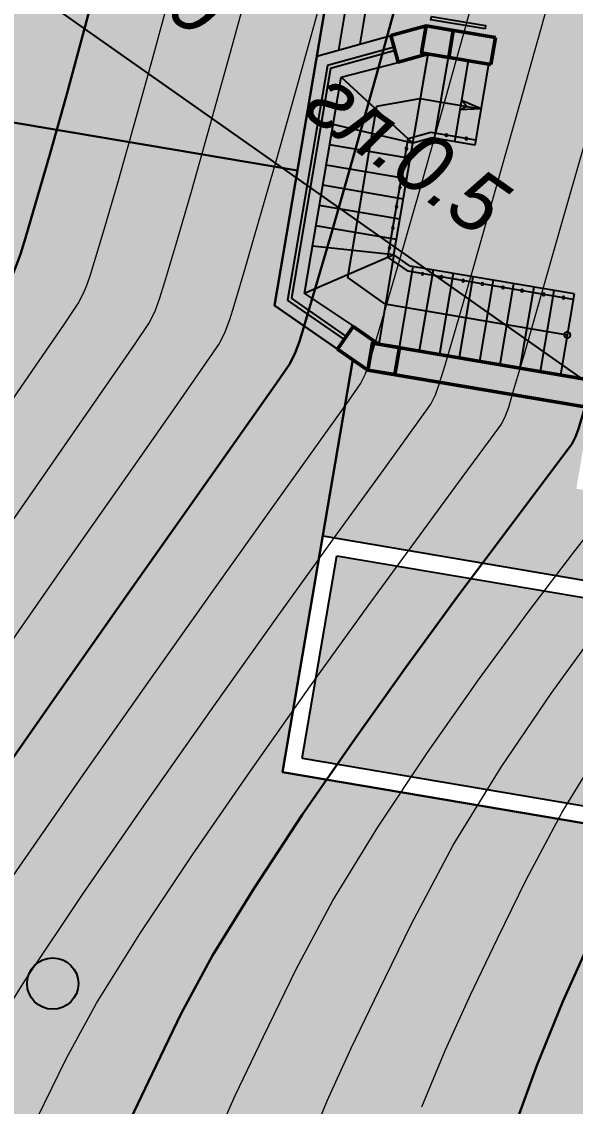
# Model space of a CAD drawing. Header units: millimetres. Extents: x 474337 to 1180020, y 4124662 to 4776603.
# Drawn here: x 755793 to 763874, y 4339647 to 4355493 of the extents above; entities that cross this region are included whole.
import ezdxf

# ---------------------------------------------------------------- set-up
doc = ezdxf.new("R2010")
doc.units = ezdxf.units.MM
for name, color, linetype in [('(014) Водопровод', 5, 'ИК_Водопровод -------в--------'), ('(031) Горизонтали', 42, 'Continuous'), ('(038) Деревья', 7, 'Continuous')]:
    doc.layers.add(name, color=color, linetype=linetype)
doc.layers.add('(032) Горизонтали утолщенные', color=32, linetype='Continuous', lineweight=30)
doc.styles.add('BM-431', font='')
doc.styles.get('BM-431').set_extended_font_data('Bm431', italic=True)
doc.linetypes.add('ИК_Водопровод -------в--------', pattern='A,9,-0.6,["В",Standard,S=1.2,R=0,X=0,Y=-0.6],-1.2', length=10.8)

# ---------------------------------------------------------------- blocks, each defined once
blk = doc.blocks.new('d')
at = {"layer": '(038) Деревья'}
blk.add_ellipse((0, 0), major_axis=(0.265, 0.265), ratio=1, start_param=5.497787, end_param=11.780972, dxfattribs=at)
blk = doc.blocks.new('io87po8otjtrio')
h = blk.add_hatch(color=256)
h.dxf.hatch_style = 1
h.paths.add_polyline_path([(5660339.1, 905861.8), (5660672.9, 906082.2), (5660452.5, 906416), (5660118.7, 906195.6)])
h = blk.add_hatch(color=256)
h.dxf.hatch_style = 1
h.paths.add_polyline_path([(5656416.8, 903272.3), (5656750.6, 903492.7), (5656530.2, 903826.5), (5656196.4, 903606.1)])
at = {"color": 7}
for p, q in [((5665325.7, 909924.8), (5662404.8, 907996.4)), ((5665325.7, 909924.8), (5669144.7, 904140.1)), ((5665254.8, 909578.4), (5662751.2, 907925.5)), ((5665254.8, 909578.4), (5668842.2, 904144.5)), ((5662404.8, 907996.4), (5666144.3, 902337.2)), ((5662751.2, 907925.5), (5666026.9, 902963.8)), ((5659039.7, 907280.2), (5655956.7, 905244.9)), ((5659039.7, 907280.2), (5659995.4, 906695.6)), ((5656144.4, 905159.1), (5659044.9, 907073.9)), ((5656201.6, 905136.9), (5659042.8, 907012.6)), ((5659877.1, 906502.2), (5659042.8, 907012.6)), ((5659905, 906547.8), (5659044.9, 907073.9)), ((5659057, 906812.3), (5656380.2, 905045.1)), ((5659057, 906812.3), (5659783.9, 906349.9)), ((5659067.1, 905387.9), (5659057, 906812.3)), ((5659067.1, 905387.9), (5658469.7, 906424.6)), ((5658877.3, 905262.6), (5658219.3, 906259.3)), ((5659096, 906138.1), (5656977.5, 904739.5)), ((5658627, 905097.3), (5657969, 906094)), ((5659062.7, 905385), (5660168.5, 906115.3)), ((5659670.7, 905797.6), (5659096, 906138.1)), ((5658376.6, 904932.1), (5657718.6, 905928.7)), ((5658126.2, 904766.8), (5657468.2, 905763.4)), ((5659334.7, 905205.1), (5660333.8, 905864.9)), ((5659670.7, 905797.6), (5661158.6, 903544.6)), ((5657875.9, 904601.5), (5657217.9, 905598.2)), ((5659500, 904954.8), (5660499.1, 905614.6)), ((5657686, 904476.1), (5656967.5, 905432.9)), ((5659064, 905481.7), (5657601.2, 904513.9)), ((5659371.8, 905293.4), (5659064, 905481.7)), ((5659062.7, 905385), (5657686, 904476.1)), ((5659313.6, 905237.1), (5659067.1, 905387.9)), ((5660718.6, 903254.1), (5659371.8, 905293.4)), ((5659665.3, 904704.4), (5660664.5, 905364.3)), ((5655956.7, 905244.9), (5654034.9, 903976.1)), ((5655956.7, 905244.9), (5656118.8, 904136.3)), ((5656290.3, 904161.4), (5656144.4, 905159.1)), ((5656343.2, 904169.1), (5656201.6, 905136.9)), ((5660651.9, 903210), (5659313.6, 905237.1)), ((5659825.4, 904461.8), (5660824.7, 905121.7)), ((5656380.2, 905045.1), (5656519.8, 904195)), ((5657686, 904476.1), (5656380.2, 905045.1)), ((5656004.7, 904917), (5654200.2, 903725.7)), ((5659990.7, 904211.4), (5660990, 904871.4)), ((5656977.5, 904739.5), (5657127.9, 904118.9)), ((5656051.5, 904596.9), (5654361.6, 903481.2)), ((5657686, 904476.1), (5656580, 903746.2)), ((5657651.3, 904172.1), (5657601.3, 904514)), ((5657728.3, 904187.8), (5657686.2, 904476.2)), ((5660156, 903961.1), (5661155.3, 904621)), ((5660321.3, 903710.7), (5661320.6, 904370.7)), ((5657748.4, 904157.7), (5656745.2, 903495.8)), ((5658017.4, 903616.5), (5657651.3, 904172.1)), ((5658078.9, 903657.1), (5657728.3, 904187.8)), ((5657127.9, 904118.9), (5657628.7, 903360)), ((5660486.6, 903460.3), (5661486, 904120.3)), ((5657915.1, 903908.5), (5656910.5, 903245.4)), ((5660651.9, 903210), (5661651.3, 903870)), ((5656584.9, 903744.7), (5656915.4, 903243.9)), ((5658079.9, 903657.8), (5657078.1, 902996.6))]:
    blk.add_line(p, q, dxfattribs=at)
at = {"color": 7, "lineweight": 50}
for p, q in [((5659995.4, 906695.6), (5659786.7, 906354.4)), ((5660452.5, 906416), (5659995.4, 906695.6)), ((5660452.5, 906416), (5664309.3, 900574)), ((5660167.8, 906121.2), (5659786.7, 906354.4)), ((5660167.8, 906121.2), (5662873.5, 902022.9)), ((5656118.8, 904136.3), (5656514.6, 904194.2)), ((5656579.3, 903752.1), (5656514.6, 904194.2)), ((5656196.4, 903606.1), (5656118.8, 904136.3)), ((5656196.4, 903606.1), (5656760.5, 902751.6)), ((5656674.8, 903608.6), (5657094.9, 902971.1)), ((5657094.9, 902971.1), (5656760.5, 902751.6))]:
    blk.add_line(p, q, dxfattribs=at)
for points in [[(5660672.9, 906082.2), (5660339.1, 905861.8), (5660118.7, 906195.6), (5660452.5, 906416)], [(5656750.6, 903492.7), (5656416.8, 903272.3), (5656196.4, 903606.1), (5656530.2, 903826.5)]]:
    blk.add_lwpolyline(points, close=True, dxfattribs=at)
for points in [[(5657628.9, 903359.9), (5657401.9, 903576.7), (5657510.2, 903539.6)], [(5657628.9, 903359.9), (5657518.6, 903653.8), (5657510.2, 903539.6)]]:
    blk.add_lwpolyline(points)
blk.add_lwpolyline([(5656583.1, 902838.9), (5656142.3, 903506.5), (5656100.6, 903479), (5656541.3, 902811.4)], close=True)
at = {"color": 7}
for centre, radius in [((5658947.8, 905404.8), 15.3), ((5658703, 905243.4), 15.3), ((5659488.9, 905117.3), 15.3), ((5658438.3, 905068.7), 15.3), ((5658201.4, 904912.3), 15.3), ((5659644.2, 904882.2), 15.3), ((5657938.6, 904738.8), 15.3), ((5659821.1, 904614.3), 15.3), ((5657722.1, 904595.8), 15.3), ((5659977.3, 904377.6), 15.3), ((5657776.8, 903982.5), 15.3), ((5660145.1, 904123.7), 15.3), ((5660300.4, 903888.6), 15.3), ((5657939.6, 903735.8), 15.3), ((5660477.2, 903620.7), 15.3), ((5661158.6, 903544.6), 46.3), ((5660638.6, 903376.3), 15.3)]:
    blk.add_circle(centre, radius, dxfattribs=at)

msp = doc.modelspace()

# ---------------------------------------------------------------- hatches: boundary and pattern name
at = {"lineweight": 30}
h = msp.add_hatch(color=74, dxfattribs=at)
h.dxf.hatch_style = 1
edge = h.paths.add_edge_path()
edge.add_line((791143, 4380058), (787513, 4392917))
edge.add_arc((793330, 4412799), 20716, 214.9498, 253.6907, ccw=False)
edge.add_line((776351, 4400932), (756617, 4395362))
edge.add_arc((757551, 4392511), 3000, 108.1418, 155.5912)
edge.add_line((754819, 4393751), (752012, 4385461))
edge.add_line((752012, 4385461), (763424, 4383523))
edge.add_line((763424, 4383523), (762064, 4384467))
edge.add_line((762064, 4384467), (762682, 4388109))
edge.add_line((762682, 4388109), (764278, 4388551))
edge.add_line((764278, 4388551), (780447, 4385806))
edge.add_line((780447, 4385806), (779325, 4379201))
edge.add_line((779325, 4379201), (781297, 4378866))
edge.add_line((781297, 4378866), (780184, 4372310))
edge.add_line((780184, 4372310), (779950, 4370930))
edge.add_line((779950, 4370930), (779372, 4367528))
edge.add_line((779372, 4367528), (775034, 4368265))
edge.add_line((775034, 4368265), (775101, 4368659))
edge.add_line((775101, 4368659), (764016, 4370541))
edge.add_line((764016, 4370541), (765040, 4376569))
edge.add_line((765040, 4376569), (763900, 4377360))
edge.add_line((763900, 4377360), (764234, 4379329))
edge.add_line((764234, 4379329), (750713, 4381624))
edge.add_line((750713, 4381624), (743444, 4360154))
edge.add_line((743444, 4360154), (759008, 4357511))
edge.add_line((759008, 4357511), (757647, 4358455))
edge.add_line((757647, 4358455), (758266, 4362097))
edge.add_line((758266, 4362097), (759862, 4362539))
edge.add_line((759862, 4362539), (776031, 4359794))
edge.add_line((776031, 4359794), (774909, 4353189))
edge.add_line((774909, 4353189), (776881, 4352854))
edge.add_line((776881, 4352854), (775768, 4346298))
edge.add_line((775768, 4346298), (775534, 4344918))
edge.add_line((775534, 4344918), (774956, 4341516))
edge.add_line((774956, 4341516), (770618, 4342253))
edge.add_line((770618, 4342253), (770685, 4342647))
edge.add_line((770685, 4342647), (759600, 4344529))
edge.add_line((759600, 4344529), (760624, 4350557))
edge.add_line((760624, 4350557), (759484, 4351348))
edge.add_line((759484, 4351348), (759818, 4353316))
edge.add_line((759818, 4353316), (742145, 4356317))
edge.add_line((742145, 4356317), (737248, 4341852))
edge.add_line((737248, 4341852), (709858, 4296443))
edge.add_arc((712518, 4295056), 3000, 152.4555, 276.6998)
edge.add_line((712868, 4292077), (732178, 4296180))
edge.add_line((732178, 4296180), (731830, 4300020))
edge.add_line((731830, 4300020), (736178, 4300410))
edge.add_line((736178, 4300410), (734727, 4319832))
edge.add_line((734727, 4319832), (741079, 4320306))
edge.add_line((741079, 4320306), (742014, 4321881))
edge.add_line((742014, 4321881), (745566, 4322146))
edge.add_line((745566, 4322146), (746725, 4320728))
edge.add_line((746725, 4320728), (753076, 4321203))
edge.add_line((753076, 4321203), (753169, 4319961))
edge.add_line((753169, 4319961), (756161, 4320184))
edge.add_line((756161, 4320184), (757215, 4306069))
edge.add_line((757215, 4306069), (752229, 4305697))
edge.add_line((752229, 4305697), (752527, 4301708))
edge.add_line((752527, 4301708), (748139, 4301380))
edge.add_line((748139, 4301380), (748184, 4300782))
edge.add_line((748184, 4300782), (744857, 4300533))
edge.add_line((744857, 4300533), (745208, 4292082))
edge.add_line((745208, 4292082), (746926, 4269947))
edge.add_line((746926, 4269947), (751349, 4269079))
edge.add_line((751349, 4269079), (753119, 4271029))
edge.add_line((753119, 4271029), (753932, 4274133))
edge.add_line((753932, 4274133), (753820, 4274189))
edge.add_line((753820, 4274189), (755767, 4280410))
edge.add_line((755767, 4280410), (762026, 4293875))
edge.add_line((762026, 4293875), (762927, 4294986))
edge.add_line((762927, 4294986), (763792, 4295462))
edge.add_line((763792, 4295462), (764488, 4295429))
edge.add_line((764488, 4295429), (767708, 4293450))
edge.add_line((767708, 4293450), (770598, 4290687))
edge.add_line((770598, 4290687), (770845, 4289929))
edge.add_line((770845, 4289929), (772277, 4289102))
edge.add_line((772277, 4289102), (772511, 4291780))
edge.add_line((772511, 4291780), (779230, 4317708))
edge.add_line((779230, 4317708), (783940, 4335881))
edge.add_line((783940, 4335881), (788793, 4347431))
edge.add_arc((796894, 4343510), 9000, 91.4667, 154.1763, ccw=False)
edge.add_line((796664, 4352507), (798918, 4352515))
edge.add_line((798918, 4352515), (791143, 4380058))
h = msp.add_hatch(color=21, dxfattribs=at)
h.dxf.hatch_style = 1
h.paths.add_polyline_path([(776031, 4359794), (774909, 4353189), (776881, 4352854), (775768, 4346298), (772416, 4346867), (772332, 4346374), (770360, 4346709), (770703, 4348730), (760844, 4350404), (759484, 4351348), (760487, 4357260), (759008, 4357511), (757647, 4358455), (758266, 4362097), (759862, 4362539)])
at = {"lineweight": 30, "true_color": 0xababab}
h = msp.add_hatch(color=253, dxfattribs=at)
h.dxf.hatch_style = 1
h.paths.add_polyline_path([(759818, 4353317), (760487, 4357260), (743444, 4360154), (742145, 4356317)])
h = msp.add_hatch(color=253, dxfattribs=at)
h.dxf.hatch_style = 1
h.paths.add_polyline_path([(771196, 4345654), (772872, 4345370), (772837, 4345168), (774316, 4344917), (774350, 4345119), (775534, 4344918), (775768, 4346298), (772416, 4346867), (772332, 4346374), (770360, 4346709), (770703, 4348730), (769414, 4348949), (768326, 4347916), (763889, 4348669), (764090, 4349853), (760844, 4350404), (760624, 4350557), (760186, 4347980), (766873, 4346842, -0.834301), (767042, 4344881, -0.090131), (766434, 4343369), (770685, 4342647)])
at = {"lineweight": 30}
h = msp.add_hatch(color=4, dxfattribs=at)
h.dxf.hatch_style = 1
edge = h.paths.add_edge_path()
edge.add_line((759889, 4344734), (760391, 4347691))
edge.add_line((760391, 4347691), (766841, 4346593))
edge.add_arc((766779, 4345846), 750, -86.2953, 85.2349, ccw=False)
edge.add_arc((762621, 4345781), 4261, 329.9056, 350.7777, ccw=False)
edge.add_line((766308, 4343644), (759889, 4344734))

# ---------------------------------------------------------------- linework, layer by layer
at = {"layer": '(014) Водопровод', "elevation": 1476582, "flags": 128}
msp.add_lwpolyline([(740661, 4366690), (865549, 4278740)], dxfattribs=at)
at = {"layer": '(031) Горизонтали', "color": 42, "linetype": 'Continuous', "lineweight": 0}
for points, elevation in [([(759953, 4338995), (760253, 4339726), (760604, 4340497), (761012, 4341345), (761477, 4342304), (762093, 4343462), (762791, 4344601), (763520, 4345680), (764231, 4346657), (764872, 4347491), (765395, 4348142), (765749, 4348569), (765884, 4348731), (765924, 4348816), (765958, 4348904), (766030, 4349157), (766225, 4349846), (766519, 4350895), (766894, 4352232), (767327, 4353783), (767797, 4355473), (768283, 4357230)], 1467490), ([(753090, 4339048), (753445, 4339674), (754040, 4340608), (754818, 4341773), (755721, 4343092), (756692, 4344489), (757673, 4345886), (758608, 4347208), (759439, 4348377), (760109, 4349316), (760561, 4349950), (760737, 4350201), (760809, 4350347), (760866, 4350501), (760930, 4350712), (761083, 4351232), (761311, 4352016), (761598, 4353017), (761930, 4354188), (762291, 4355483), (762668, 4356856)], 1469990), ([(756019, 4339473), (756445, 4340350), (756885, 4341152), (757517, 4342166), (758285, 4343323), (759135, 4344554), (760009, 4345790), (760852, 4346961), (761608, 4347998), (762221, 4348832), (762636, 4349393), (762796, 4349613), (762855, 4349735), (762903, 4349862), (762964, 4350069), (763121, 4350606), (763358, 4351426), (763660, 4352480), (764012, 4353720), (764399, 4355097), (764805, 4356563)], 1468990), ([(749694, 4339568), (750682, 4341013), (751790, 4342621), (752953, 4344305), (754111, 4345977), (755202, 4347549), (756163, 4348933), (756932, 4350042), (757448, 4350788), (757648, 4351083), (757739, 4351266), (757810, 4351459), (757882, 4351692), (758041, 4352227), (758269, 4353013), (758550, 4353999), (758866, 4355133), (759200, 4356364)], 1471490), ([(748055, 4338936), (749107, 4340470), (750292, 4342194), (751543, 4344009), (752791, 4345819), (753969, 4347526), (755009, 4349033), (755842, 4350242), (756402, 4351056), (756619, 4351377), (756691, 4351515), (756739, 4351631), (756792, 4351779), (756857, 4351990), (756996, 4352457), (757194, 4353138), (757436, 4353988), (757708, 4354965), (757995, 4356025)], 1471990), ([(761634, 4339637), (761974, 4340462), (762344, 4341277), (762740, 4342101), (763155, 4342955), (763680, 4343943), (764276, 4344915), (764898, 4345836), (765504, 4346670), (766052, 4347382), (766498, 4347937), (766799, 4348300), (766914, 4348437), (766947, 4348510), (766977, 4348584), (767058, 4348872), (767277, 4349659), (767610, 4350854), (768030, 4352367), (768513, 4354109), (769033, 4355988)], 1466990), ([(758573, 4339045), (758915, 4339815), (759322, 4340668), (759800, 4341653), (760334, 4342652), (760989, 4343723), (761715, 4344815), (762463, 4345879), (763187, 4346864), (763836, 4347721), (764363, 4348400), (764719, 4348851), (764855, 4349025), (764901, 4349122), (764940, 4349223), (765015, 4349484), (765215, 4350185), (765517, 4351249), (765899, 4352600), (766337, 4354163), (766811, 4355861)], 1467990), ([(750566, 4339061), (751332, 4340200), (752258, 4341555), (753287, 4343048), (754364, 4344600), (755431, 4346134), (756434, 4347572), (757316, 4348834), (758022, 4349843), (758494, 4350521), (758678, 4350789), (758763, 4350960), (758829, 4351140), (758893, 4351347), (759038, 4351836), (759250, 4352563), (759516, 4353488), (759820, 4354567), (760150, 4355760)], 1470990), ([(754399, 4338940), (754767, 4339699), (755190, 4340453), (755850, 4341495), (756682, 4342740), (757619, 4344100), (758597, 4345491), (759548, 4346827), (760406, 4348023), (761106, 4348991), (761581, 4349648), (761766, 4349907), (761832, 4350041), (761884, 4350182), (761953, 4350410), (762123, 4350990), (762376, 4351867), (762696, 4352985), (763065, 4354289), (763466, 4355724)], 1469490)]:
    msp.add_lwpolyline(points, dxfattribs=dict(at, elevation=elevation))
at = {"layer": '(032) Горизонтали утолщенные', "color": 32, "linetype": 'Continuous', "lineweight": 30}
for points, elevation in [([(757331, 4339359), (757695, 4340121), (758122, 4341001), (758580, 4341850), (759184, 4342836), (759889, 4343906), (760650, 4345007), (761420, 4346087), (762155, 4347093), (762809, 4347972), (763335, 4348671), (763689, 4349138), (763825, 4349319), (763878, 4349429), (763921, 4349543), (763989, 4349775), (764166, 4350389), (764434, 4351324), (764774, 4352519), (765168, 4353914), (765597, 4355446), (766042, 4357055)], 1468490), ([(747169, 4339400), (748296, 4341041), (749511, 4342809), (750755, 4344619), (751971, 4346388), (753100, 4348032), (754085, 4349467), (754866, 4350607), (755387, 4351370), (755589, 4351671), (755666, 4351818), (755717, 4351941), (755773, 4352098), (755846, 4352333), (755995, 4352835), (756202, 4353553), (756450, 4354435), (756721, 4355427), (756997, 4356477)], 1472490), ([(762954, 4339249), (763312, 4340245), (763693, 4341177), (764083, 4342045), (764468, 4342854), (764832, 4343606), (765335, 4344541), (765907, 4345453), (766494, 4346298), (767045, 4347033), (767505, 4347615), (767822, 4347999), (767943, 4348143), (767971, 4348203), (767996, 4348265), (768085, 4348587), (768330, 4349472), (768700, 4350813), (769167, 4352503), (769700, 4354436), (770269, 4356504)], 1466490), ([(751750, 4338977), (752365, 4339928), (753194, 4341162), (754172, 4342589), (755232, 4344119), (756312, 4345665), (757344, 4347136), (758265, 4348444), (759009, 4349499), (759511, 4350212), (759707, 4350495), (759786, 4350653), (759847, 4350820), (759917, 4351050), (760082, 4351607), (760324, 4352439), (760626, 4353493), (760971, 4354718), (761342, 4356062)], 1470490)]:
    msp.add_lwpolyline(points, dxfattribs=dict(at, elevation=elevation))
at = {"lineweight": 30}
msp.add_line((742145, 4356317, 1503990), (759818, 4353317, 1503990), dxfattribs=at)
at = {"lineweight": 30, "elevation": 1503990}
msp.add_lwpolyline([(759862, 4362539), (758266, 4362097), (757647, 4358455), (759008, 4357511), (760487, 4357260), (759484, 4351348), (760844, 4350404), (770703, 4348730), (770360, 4346709), (772332, 4346374), (772416, 4346867), (775768, 4346298), (776881, 4352854), (774909, 4353189), (776031, 4359794)], close=True, dxfattribs=at)
msp.add_lwpolyline([(760624, 4350557), (759600, 4344529), (770685, 4342647)], dxfattribs=at)

# ---------------------------------------------------------------- block references
at = {"layer": '(038) Деревья', "linetype": 'Continuous', "xscale": 999.9999999813735, "yscale": 999.9999999813735, "zscale": 999.9999999813735}
msp.add_blockref('d', (756245, 4341440, -1510), dxfattribs=at)
at = {"lineweight": 50, "xscale": -1, "rotation": 113.7971849768921}
msp.add_blockref('io87po8otjtrio', (-693798, 9895341, 1503990), dxfattribs=at)

# ---------------------------------------------------------------- texts
at = {"layer": '(014) Водопровод', "color": 0, "linetype": 'Continuous', "style": 'BM-431'}
for s, p in [('В-50', (756367, 4356651, 1476582)), ('гл.0.5', (759867, 4354159, 1476582))]:
    msp.add_text(s, height=875, rotation=324.8458, dxfattribs=at).set_placement(p)

doc.saveas('drawing.dxf')
